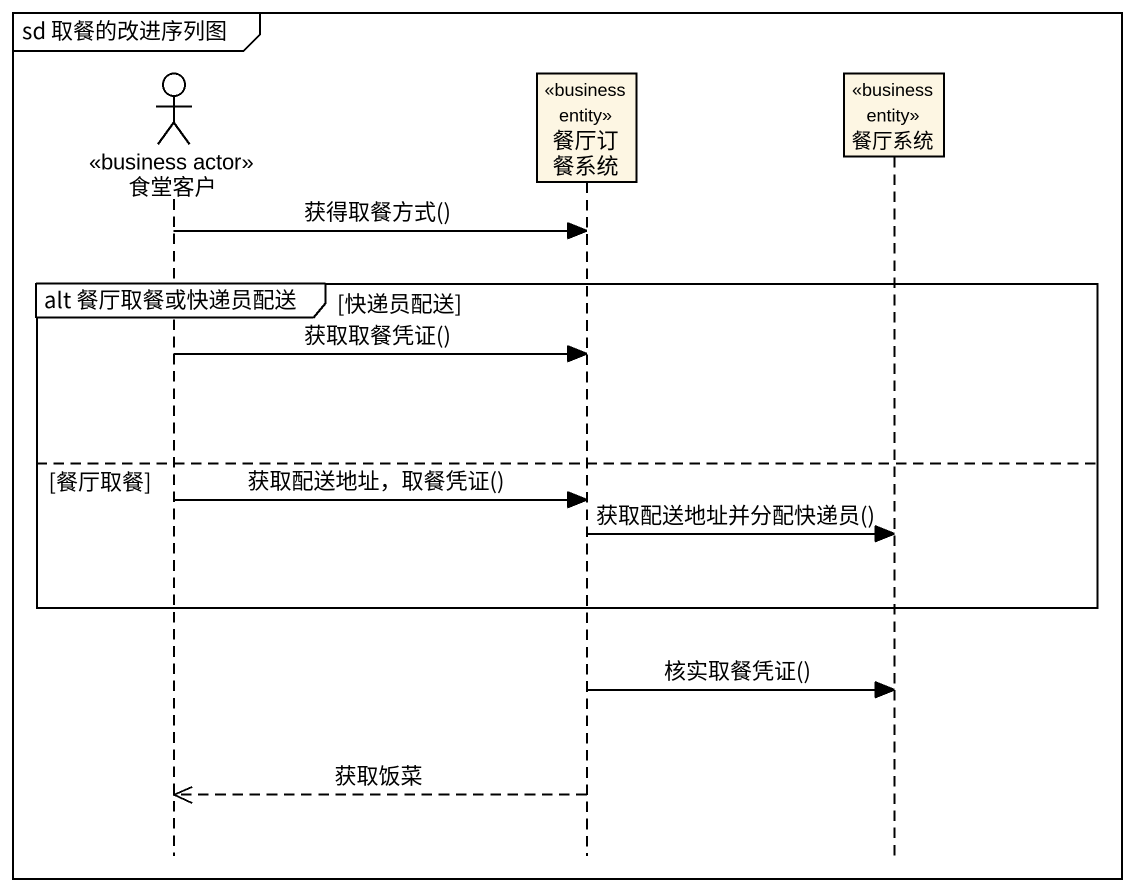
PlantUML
@startuml
mainframe sd 取餐的改进序列图
hide footbox
actor 食堂客户 <<business actor>>
participant 餐厅订餐系统 <<business entity>>
participant 餐厅系统 <<business entity>>

食堂客户 -> 餐厅订餐系统 : 获得取餐方式()
group alt 餐厅取餐或快递员配送 [快递员配送]
  食堂客户 -> 餐厅订餐系统 : 获取取餐凭证()
else 餐厅取餐
  食堂客户 -> 餐厅订餐系统 : 获取配送地址，取餐凭证()
  餐厅订餐系统 -> 餐厅系统 : 获取配送地址并分配快递员()
end
餐厅订餐系统 -> 餐厅系统 : 核实取餐凭证()
餐厅订餐系统 -->> 食堂客户 : 获取饭菜
@enduml
